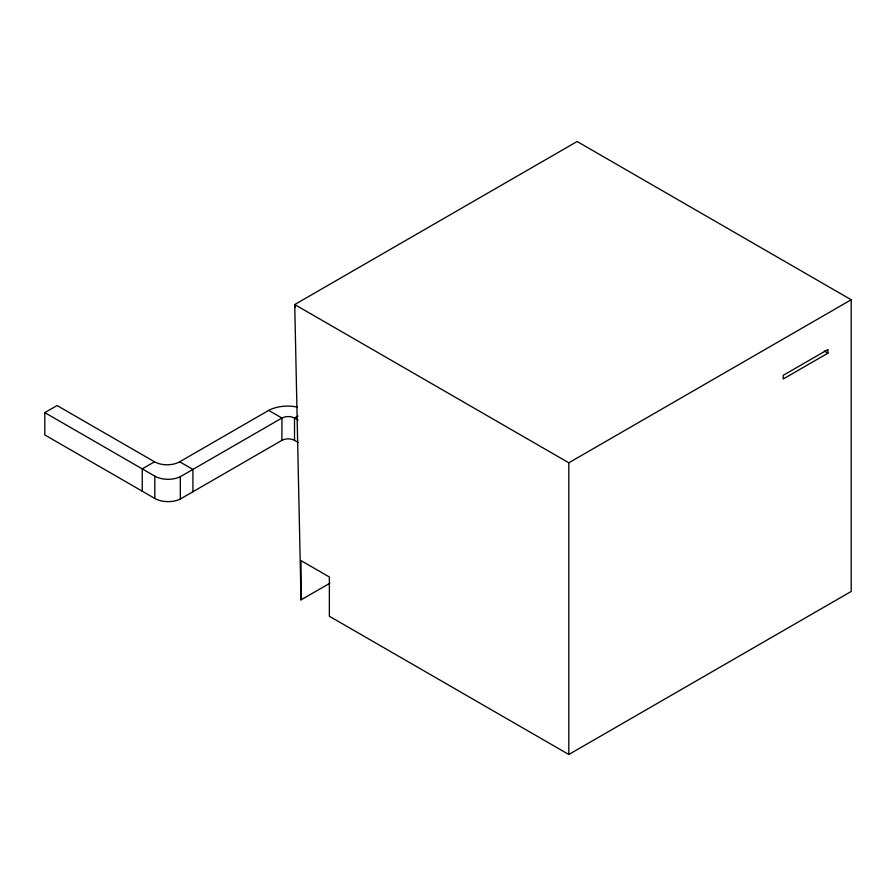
<?xml version="1.0" encoding="UTF-8"?>
<svg xmlns="http://www.w3.org/2000/svg" width="896" height="896" viewBox="0 0 896 896"><rect width="100%" height="100%" fill="white"/><g stroke="black" fill="none" stroke-linecap="round" stroke-linejoin="round"><path stroke-width="1.34" d="M301.538 597.15L301.022 599.883L329.829 583.251M298.11 442.434L294.515 440.35A8.904 5.141 0 0 0 281.926 440.35L180.331 499.016A18.771 10.842 0 0 1 154.818 498.456L44.8 434.941L44.8 412.619L57.075 405.541L154.504 461.787A17.808 10.282 0 0 0 179.682 461.787L268.688 410.402A27.642 15.96 0 0 1 297.259 407.109M154.504 461.787L142.229 468.866L142.229 491.187M44.8 412.619L154.818 476.134A18.771 10.842 0 0 0 180.331 476.694L281.926 418.04A8.904 5.141 0 0 1 294.515 418.04L298.11 420.112M297.954 416.058L294.515 418.04L294.515 440.35M295.31 307.272L294.728 304.55L568.814 462.795L851.2 299.757L851.2 591.45L568.814 754.488L329.37 616.246L329.37 576.99L301.022 560.627L301.022 599.883L294.728 304.55L577.125 141.512L851.2 299.757M827.971 353.147L783.194 378.997L783.194 375.357L827.971 349.507L827.971 353.147L824.354 351.053M268.688 410.402L281.926 418.04L281.926 440.35M179.682 461.787L192.92 469.426L192.92 491.747M568.814 462.795L568.814 754.488M180.331 476.694L180.331 499.016M154.818 476.134L154.818 498.456"/></g></svg>
